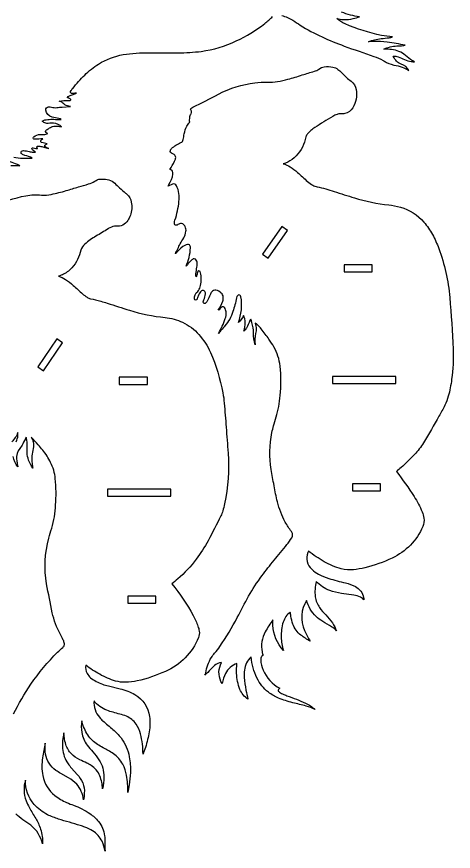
# Model space of a CAD drawing. Extents: x 16.5 to 71.3, y 5.9 to 53.4.
# Drawn here: x 55.76 to 71.29, y 7.28 to 36.95 of the extents above; entities that cross this region are included whole.
import ezdxf

# ---------------------------------------------------------------- set-up
doc = ezdxf.new("R2010")
doc.units = 0
doc.header["$MEASUREMENT"] = 0
doc.layers.get('0').update_dxf_attribs({"linetype": 'CONTINUOUS'})

msp = doc.modelspace()

# ---------------------------------------------------------------- linework, layer by layer
for points in [[(65.187, 36.996, -0.068955), (65.583, 36.825, -0.011762), (65.848, 36.655, 0.035064), (66.622, 36.236, 0.020584), (67.411, 35.911, 0.005771), (68.466, 35.543, -0.041071), (68.791, 35.402, -0.005465), (68.911, 35.331, 0.085659), (69.265, 35.22, -0.045794), (69.537, 35.139, -0.056107), (69.714, 35.039, 0.194944), (69.439, 35.267, -0.035562), (69.339, 35.317, -0.096281), (69.217, 35.44, -0.02853), (69.151, 35.549, -0.11021), (69.33, 35.528, -0.030312), (69.554, 35.433, 0.053777), (69.792, 35.36, 0.047181), (69.914, 35.352, -0.07172), (69.764, 35.437), (69.592, 35.578, 0.139602), (69.097, 35.785, 0.051487), (68.821, 35.795, -0.055295), (68.923, 35.842, -0.086417), (69.409, 35.918, 0.046557), (69.579, 35.94, 0.01708), (68.944, 36.047, 0.030831), (68.47, 36.074, 0.017956), (68.273, 36.065, -0.06024), (68.492, 36.137, -0.023435), (68.721, 36.173, -0.0035), (69.005, 36.207, 0.077372), (69.131, 36.242, -0.042001), (68.736, 36.29, -0.050983), (67.446, 36.7, -0.058466), (67.143, 36.886, 0.021741), (67.383, 36.854, 0.075188), (67.732, 36.888, 0.02481), (67.958, 36.951, -0.072462), (67.316, 37.117, 0.002512)], [(55.649, 31.959, 0.057308), (55.98, 31.925, -0.007512), (56.309, 31.928, 0.032193), (56.047, 32.024, -0.050166), (55.939, 32.075, -0.542684), (55.933, 32.173, -0.173876), (56.003, 32.194, -0.060255), (56.195, 32.161, 0.035065), (56.351, 32.137, 0.048382), (56.422, 32.142, 0.010354), (56.301, 32.237, -0.660162), (56.319, 32.294, -0.11096), (56.345, 32.294, -0.006423), (56.432, 32.273, -0.093672), (56.474, 32.268, 0.081451), (56.501, 32.263, -0.316278), (56.493, 32.276, -0.44444), (56.482, 32.339, -0.165573), (56.501, 32.349, -0.080795), (56.653, 32.334, -0.013094), (56.799, 32.292, 0.032953), (56.899, 32.27, -0.091483), (56.772, 32.324, -0.540052), (56.776, 32.401), (56.788, 32.409, 0.043819), (56.842, 32.437, -0.035431), (56.644, 32.487, -0.65654), (56.634, 32.577, -0.050727), (56.665, 32.595, 0.072995), (56.687, 32.612, -0.013968), (56.398, 32.595, -0.223771), (56.35, 32.616, -0.253394), (56.347, 32.649, -0.099898), (56.368, 32.679, -0.184001), (56.594, 32.766), (56.722, 32.768, 0.072848), (56.865, 32.797, -0.05514), (56.804, 32.835, -0.38499), (56.798, 32.909, -0.116844), (56.843, 32.945, 0.016398), (56.954, 33.015, -0.145315), (57.125, 33.064, -0.028605), (57.202, 33.061, 0.006036), (57.355, 33.043, 0.075255), (57.303, 33.088, 0.139893), (56.987, 33.172, 0.024444), (56.873, 33.157, -0.175229), (56.727, 33.196, -0.013771), (56.662, 33.245, -0.091588), (56.862, 33.299, -0.031168), (57.075, 33.305, -0.007048), (57.342, 33.294, 0.079337), (57.253, 33.334, 0.004615), (57.021, 33.383, -0.315693), (56.792, 33.634, -0.439987), (56.891, 33.749, -0.108544), (56.992, 33.737, 0.087212), (57.182, 33.722, 0.003123), (57.375, 33.742), (57.669, 33.765, -0.12025), (57.467, 33.825, -0.075889), (57.4, 33.884, 0.14545), (57.263, 33.946, -0.095852), (57.611, 33.974, 0.053544), (57.663, 33.978, 0.51917), (57.671, 34.026, 0.130018), (57.655, 34.037, -0.00709), (57.582, 34.066, -0.097565), (57.559, 34.086, -0.116131), (57.632, 34.142, -0.02783), (57.76, 34.187, 0.019981), (57.89, 34.236, 0.110249), (57.827, 34.236, -0.069357), (57.712, 34.225, -0.254375), (57.674, 34.254, -0.195347), (57.689, 34.326, -0.057062), (57.753, 34.404, -0.030217), (58.176, 34.88, -0.049401), (58.671, 35.272, -0.098063), (59.546, 35.604, -0.03105), (60.008, 35.659, -0.015742), (60.475, 35.672, 0.005027), (61.499, 35.666, 0.026987), (62.324, 35.722, 0.079211), (63.568, 36.091, 0.058894), (64.582, 36.712, 0.023117), (64.864, 36.962, -0.200838)], [(55.546, 31.664, -0.007778), (55.873, 31.655, 0.025224), (55.781, 31.696, -0.007767), (55.526, 31.788, -0.01989)], [(54.879, 30.176, -0.071981), (56.087, 30.59, -0.068852), (56.635, 30.611, 0.061728), (56.988, 30.638, 0.021954), (57.518, 30.769, 0.006392), (57.956, 30.904, -0.008151), (58.312, 31.006, 0.06003), (58.537, 31.101, -0.032588), (58.643, 31.162, -0.10712), (58.726, 31.181, -0.037522), (58.979, 31.171, -0.134122), (59.205, 31.069, -0.025838), (59.369, 30.914, 0.013171), (59.576, 30.722, 0.006556), (59.677, 30.646, -0.173501), (59.835, 30.361, -0.130252), (59.8, 29.894, -0.064095), (59.713, 29.705, -0.271556), (59.292, 29.503, 0.140639), (59.073, 29.448, 0.02408), (59.007, 29.41, -0.005873), (58.578, 29.151, 0.04454), (58.179, 28.867, 0.143078), (58.036, 28.652), (57.989, 28.489, -0.142483), (57.595, 27.908, -0.107568), (57.238, 27.73, -0.074731), (57.497, 27.61, -0.041414), (57.767, 27.402, 0.003966), (58.099, 27.1, 0.034542), (58.262, 26.98, 0.06627), (58.384, 26.928, -0.00482), (58.748, 26.837, -0.008683), (58.979, 26.77, 0.001812), (59.769, 26.515, 0.046736), (61.035, 26.258, -0.079613), (61.66, 26.091, -0.105158), (62.241, 25.651, -0.078644), (62.647, 25.019, -0.057423), (63.094, 23.576, -0.020622), (63.141, 23.219, -0.005826), (63.208, 22.359, -0.00497), (63.278, 21.437, -0.066755), (63.156, 19.634, -0.019603), (63.091, 19.381, -0.028472), (63.02, 19.206, -0.010848), (62.566, 18.325, -0.029437), (62.148, 17.669, -0.05355), (61.488, 16.964, -0.012654), (61.275, 16.787, -0.0471), (62.038, 15.666, -0.038332), (62.206, 15.286, -0.03405), (62.251, 15.109, -0.126307), (62.225, 14.877, -0.196517), (61.048, 13.677, -0.049886), (60.045, 13.339, -0.043864), (59.634, 13.289, -0.066394), (59.277, 13.332, -0.055335), (58.711, 13.574, -0.035941), (58.218, 13.895, 0.188419), (58.262, 13.605, 0.095335), (58.388, 13.452, 0.091162), (58.808, 13.223, 0.0233), (59.018, 13.159), (59.434, 13.06, -0.069603), (59.963, 12.853, -0.235008), (60.482, 12.07, -0.069206), (60.473, 11.532, -0.042928), (60.336, 10.977, -0.009731), (60.252, 10.733, 0.060626), (60.164, 11.452, 0.085043), (60.003, 11.805, 0.138828), (59.662, 12.081, 0.034457), (59.425, 12.159, -0.018131), (58.961, 12.294, -0.147831), (58.508, 12.631, 0.206595), (58.7, 12.045, 0.036195), (58.822, 11.919, 0.007145), (59.183, 11.612, -0.045577), (59.469, 11.312, -0.118243), (59.761, 10.642, -0.059597), (59.8, 10.079, -0.029296), (59.758, 9.642, -0.010677), (59.711, 9.373, 0.049557), (59.664, 9.984, 0.070594), (59.534, 10.373, 0.121184), (59.195, 10.751, 0.033129), (58.828, 10.964, -0.064718), (58.451, 11.225, -0.103541), (58.164, 11.642, -0.043959), (58.071, 11.92, 0.082436), (58.07, 11.501, 0.116923), (58.267, 11.056, 0.029244), (58.465, 10.818, -0.031227), (58.684, 10.534, -0.147721), (58.859, 9.921, -0.05873), (58.809, 9.502, 0.081589), (58.717, 9.959, 0.158965), (58.402, 10.336, 0.035336), (58.252, 10.42, -0.002127), (57.997, 10.538, -0.081426), (57.704, 10.741, -0.120071), (57.506, 11.082, -0.046994), (57.452, 11.319, -0.020183), (57.436, 11.492, 0.074674), (57.389, 10.937, 0.131918), (57.585, 10.395, 0.034207), (57.707, 10.24), (57.907, 10.017, -0.083822), (58.105, 9.712, -0.108858), (58.163, 9.353, -0.050568), (58.13, 9.116, 0.157879), (57.893, 9.666, 0.070515), (57.601, 9.894), (57.329, 10.045, -0.013738), (57.146, 10.159, -0.205022), (56.786, 10.734, -0.063057), (56.772, 11.129, 0.004937), (56.676, 10.604, 0.085229), (56.681, 9.973, 0.181287), (57.117, 9.263, 0.069695), (57.534, 9.013, 0.021201), (57.779, 8.917, -0.060286), (58.363, 8.62, -0.065957), (58.667, 8.342, -0.138359), (58.882, 7.835, -0.036234), (58.897, 7.617, 0.009065), (58.899, 7.283, 0.066705), (58.792, 7.636, 0.142917), (58.458, 8.007, 0.046282), (58.185, 8.139, 0.019837), (58.018, 8.198, -0.001958), (57.244, 8.426, -0.035889), (56.858, 8.58, -0.092136), (56.373, 8.949, -0.184389), (56.067, 9.811, 0.171705), (56.092, 9.08, 0.037848), (56.208, 8.832, 0.003909), (56.432, 8.45, -0.044942), (56.607, 8.071, -0.09987), (56.671, 7.541, 0.178407), (56.257, 8.205, 0.028931), (55.976, 8.405, -0.047913), (55.728, 8.612, -0.122834)], [(55.735, 21.84, 0.089274), (55.8, 22.059, 0.071182), (55.793, 22.167, -0.124901), (55.58, 21.843, 0.151213)], [(55.637, 12.163, -0.028625), (56.265, 13.223, -0.049406), (57.214, 14.359, -0.009762), (57.396, 14.529, 0.127198), (57.451, 14.614, 0.086627), (57.454, 14.658, 0.077588), (57.414, 14.792, 0.020249), (57.312, 14.99, -0.073197), (57.024, 15.765, -0.007607), (56.822, 16.785, -0.109165), (56.898, 18.419, -0.008115), (57.003, 18.765, 0.057371), (57.142, 19.594, 0.041423), (57.13, 20.533, 0.091315), (56.963, 21.105, 0.057991), (56.682, 21.547, 0.014112), (56.523, 21.733, 0.002838), (56.276, 22.001, -0.047714), (56.344, 21.833, -0.113202), (56.344, 21.602, 0.092847), (56.305, 21.067, 0.020859), (56.329, 20.902, -0.040926), (56.18, 21.191, -0.087052), (56.128, 21.451, -0.019655), (56.131, 21.614, 0.055719), (56.095, 22.006, -0.006523), (55.973, 21.764, -0.045751), (55.863, 21.601, 0.191273), (55.754, 21.221, 0.024496), (55.776, 21.059, -0.011113), (55.792, 20.952, -0.093331), (55.632, 21.315, -0.133461)]]:
    msp.add_lwpolyline(points, format="xyb")
msp.add_lwpolyline([(65.312, 18.987, -0.06569), (65.035, 19.709, -0.010887), (64.914, 20.28, -0.004146), (64.811, 20.854, -0.088842), (64.84, 22.165, -0.015582), (64.894, 22.403, -0.011071), (64.993, 22.723, 0.050407), (65.133, 23.482, 0.04833), (65.131, 24.533, 0.105291), (64.905, 25.213, 0.025553), (64.734, 25.485, 0.013144), (64.461, 25.853, 0.044048), (64.323, 26.001, 0.036336), (64.242, 26.063, -0.138469), (64.259, 25.695, 0.097034), (64.239, 25.288, -0.080498), (64.185, 25.709, 0.079782), (64.126, 26.082, 0.015371), (64.085, 26.201, 0.062449), (64.055, 26.151, -0.047266), (63.928, 25.885, -0.039842), (63.843, 25.771, 0.081357), (63.891, 26.081, 0.107277), (63.827, 26.325, -0.101739), (63.645, 26.081, 0.134055), (63.735, 27, 0.188855), (63.693, 27.057, 0.282733), (63.62, 27.043, 0.154046), (63.578, 26.96, -0.026035), (63.451, 26.468, -0.102567), (63.167, 25.962, -0.011598), (63.036, 25.813, 0.011975), (62.933, 25.693, 0.046165), (63.179, 26.218, 0.09403), (63.208, 26.457, 0.108815), (63.156, 26.613, 0.39118), (63.062, 26.636, 0.102701), (62.987, 26.566, -0.110187), (62.927, 26.516, 0.064624), (63.092, 26.845, 0.096419), (63.108, 26.987, 0.169259), (63.036, 27.128, 0.163102), (62.845, 27.233, 0.255609), (62.695, 27.169, 0.10099), (62.636, 27.065, -0.066628), (62.545, 26.864, -0.055087), (62.487, 26.776, -0.343118), (62.425, 26.761, -0.343118), (62.395, 26.818, -0.075693), (62.414, 26.882, 0.067967), (62.47, 27.102, 0.22944), (62.433, 27.206, 0.378109), (62.327, 27.202, 0.078545), (62.297, 27.169, 0.070792), (62.214, 27.015, -0.018432), (62.173, 26.911, -0.258034), (62.124, 26.876, -0.407946), (62.08, 26.924, -0.198909), (62.196, 27.189, 0.127167), (62.286, 27.346, 0.123317), (62.306, 27.798, 0.067824), (62.283, 27.889, 0.370073), (62.232, 27.915, 0.234616), (62.191, 27.858, -0.02485), (62.158, 27.741, -0.052612), (62.139, 27.705, -0.089556), (62.131, 27.81, -0.003414), (62.168, 28.05, 0.03899), (62.176, 28.225, 0.364736), (62.072, 28.343, 0.175442), (62.009, 28.326, 0.060973), (61.918, 28.244, 0.012752), (61.83, 28.134, -0.022678), (61.784, 28.081, 0.024118), (61.889, 28.397, 0.053601), (61.939, 28.74, 0.228228), (61.9, 28.839, 0.208772), (61.836, 28.857, 0.079765), (61.743, 28.824, 0.102462), (61.476, 28.606, 0.016614), (61.405, 28.52, -0.019217), (61.576, 28.88, -0.004645), (61.699, 29.089, 0.100821), (61.78, 29.325, 0.119403), (61.755, 29.491, 0.148453), (61.665, 29.59, 0.204397), (61.583, 29.598, 0.030277), (61.462, 29.547, -0.208878), (61.411, 29.545, -0.208878), (61.375, 29.581, -0.153873), (61.367, 29.634, -0.058118), (61.388, 29.716, 0.059372), (61.53, 30.389, 0.041956), (61.527, 30.67, 0.093538), (61.441, 30.943, 0.34463), (61.297, 31.001, 0.054615), (61.247, 30.979), (61.198, 30.951, -0.053806), (61.148, 30.929, -0.047522), (61.171, 30.985, 0.098297), (61.317, 31.361, 0.132776), (61.301, 31.462, 0.179169), (61.243, 31.515, 0.097278), (61.208, 31.519, -0.004084), (61.375, 31.812, 0.06736), (61.413, 31.915, 0.101896), (61.41, 31.988, 0.162656), (61.355, 32.053, 0.024845), (61.259, 32.102, -0.236126), (61.219, 32.164, -0.201591), (61.27, 32.265, -0.106679), (61.599, 32.477, 0.215443), (61.683, 32.582, 0.003404), (61.718, 32.792, -0.071608), (61.81, 33.059, -0.069763), (61.913, 33.199, -0.044048), (61.915, 33.378, -0.099439), (61.959, 33.503, 0.183112), (61.974, 33.601, 0.087319), (61.947, 33.646, -0.347919), (61.956, 33.693, -0.045668), (62.023, 33.735, 0.012881), (62.94, 34.202, -0.08944), (64.232, 34.606, -0.034141), (64.671, 34.623, 0.064957), (65.407, 34.729, 0.014326), (65.915, 34.882, -0.004124), (66.348, 35.014, 0.055289), (66.512, 35.085), (66.602, 35.142, -0.108947), (66.699, 35.173, -0.073204), (67.007, 35.163, -0.109023), (67.185, 35.082, -0.028115), (67.255, 35.025, 0.005823), (67.491, 34.793, 0.032127), (67.655, 34.662, -0.187555), (67.834, 34.363, -0.183833), (67.717, 33.71, -0.201106), (67.433, 33.51, -0.062723), (67.288, 33.503, 0.08175), (67.155, 33.48, 0.04977), (67.001, 33.407, 0.013125), (66.366, 33.011, 0.022185), (66.227, 32.91, 0.052387), (66.107, 32.787, 0.062825), (66.048, 32.683, 0.031512), (65.992, 32.498, -0.163194), (65.553, 31.874, -0.0903), (65.237, 31.726, -0.074783), (65.487, 31.614, -0.043032), (65.749, 31.416, -0.003744), (66.104, 31.093, 0.068384), (66.292, 30.961, 0.05278), (66.449, 30.907, -0.025804), (67.051, 30.745, 0.004635), (67.775, 30.51, 0.047775), (68.993, 30.262, -0.036943), (69.408, 30.181, -0.14565), (70.241, 29.65, -0.059508), (70.55, 29.207, -0.037968), (70.773, 28.717, -0.069606), (71.165, 26.97, -0.009879), (71.287, 25.137, -0.048453), (71.233, 24.062, -0.03163), (71.115, 23.462, -0.040318), (70.989, 23.137, -0.014171), (70.783, 22.746, -0.006826), (70.236, 21.805, -0.057109), (69.907, 21.387, -0.019994), (69.436, 20.923, -0.013954), (69.268, 20.781, -0.021882), (69.899, 19.894, -0.040794), (70.184, 19.349, -0.058042), (70.249, 19.126, -0.138605), (70.209, 18.828, -0.179849), (69.117, 17.706, -0.049162), (68.144, 17.36, -0.031173), (67.739, 17.291, -0.07839), (67.308, 17.322, -0.06312), (66.698, 17.578, -0.037258), (66.136, 17.954, 0.09414), (66.114, 17.903, 0.296446), (66.256, 17.306, 0.077996), (66.501, 17.132, 0.043668), (66.859, 16.984, 0.017347), (67.459, 16.822, -0.059461), (67.809, 16.694, -0.222887), (68.1, 16.308, -0.034159), (68.114, 16.222, 0.112445), (67.987, 16.316, 0.068533), (67.757, 16.384), (67.312, 16.446, -0.047507), (66.896, 16.554, -0.109334), (66.411, 16.875, 0.091767), (66.382, 16.329, 0.11352), (66.532, 15.949, 0.050492), (66.753, 15.684, -0.032384), (66.989, 15.399, -0.064147), (67.135, 15.122, 0.073199), (66.961, 15.267, 0.004543), (66.646, 15.454, -0.043892), (66.408, 15.633, -0.13931), (66.072, 16.203, 0.244152), (65.994, 15.129, 0.044219), (66.199, 14.753, -0.023297), (65.869, 14.964, -0.154603), (65.585, 15.362, -0.046139), (65.516, 15.637, -0.009541), (65.493, 15.787, 0.156998), (65.239, 15.427, 0.08944), (65.17, 14.896, 0.065933), (65.248, 14.426, -0.171443), (64.869, 15.315, -0.03931), (64.875, 15.506, 0.035161), (64.6, 15.084, 0.175584), (64.489, 14.368, 0.030615), (64.521, 14.251, 0.215761), (64.475, 14.212, 0.139565), (64.441, 14.084, 0.09923), (64.525, 13.725, 0.170994), (65.125, 13.075, 0.100707), (65.069, 13.039, 0.35051), (65.065, 12.978, 0.085164), (65.08, 12.961, 0.063986), (65.22, 12.875, 0.020839), (65.373, 12.813, -0.018316), (66.037, 12.546, -0.091611), (66.373, 12.317, 0.055069), (66.056, 12.444, 0.009633), (65.577, 12.563, -0.035413), (65.075, 12.73, -0.054481), (64.715, 12.936, -0.123755), (64.307, 13.444, -0.089944), (64.098, 14.19, 0.18313), (63.859, 13.722, 0.054571), (63.853, 13.461, 0.031856), (63.914, 13.015, 0.003644), (63.981, 12.685, -0.137799), (63.702, 13.035, -0.090841), (63.581, 13.61, -0.03667), (63.591, 13.954, 0.198854), (63.187, 13.603, 0.078282), (63.069, 13.252, -0.121729), (63.023, 13.321, -0.230611), (63.042, 13.996, 0.147883), (62.792, 13.881, 0.029766), (62.652, 13.743, -0.004321), (62.454, 13.542, 0.121354), (62.482, 13.624, -0.098234), (62.683, 14.171, -0.042091), (62.799, 14.323, 0.032219), (62.989, 14.567, 0.02933), (63.607, 15.592, -0.005627), (64.009, 16.35, -0.033628), (64.482, 17.075, -0.011553), (64.916, 17.628, -0.001895), (65.373, 18.184, 0.035466), (65.543, 18.425, 0.163947), (65.574, 18.552, 0.117228), (65.532, 18.647, -0.028096)], format="xyb", close=True)
for points in [[(65.187, 29.493), (64.503, 28.508), (64.708, 28.365), (65.392, 29.351)], [(67.405, 28.131), (67.405, 27.881), (68.405, 27.881), (68.405, 28.131)], [(57.187, 25.496), (56.503, 24.51), (56.708, 24.368), (57.392, 25.353)], [(59.406, 24.133), (59.406, 23.883), (60.406, 23.883), (60.406, 24.133)], [(66.992, 24.158), (66.992, 23.908), (69.242, 23.908), (69.242, 24.158)], [(67.705, 20.346), (67.705, 20.096), (68.705, 20.096), (68.705, 20.346)], [(58.992, 20.16), (58.992, 19.91), (61.242, 19.91), (61.242, 20.16)], [(59.705, 16.348), (59.705, 16.098), (60.705, 16.098), (60.705, 16.348)]]:
    msp.add_lwpolyline(points, close=True)

doc.saveas('drawing.dxf')
